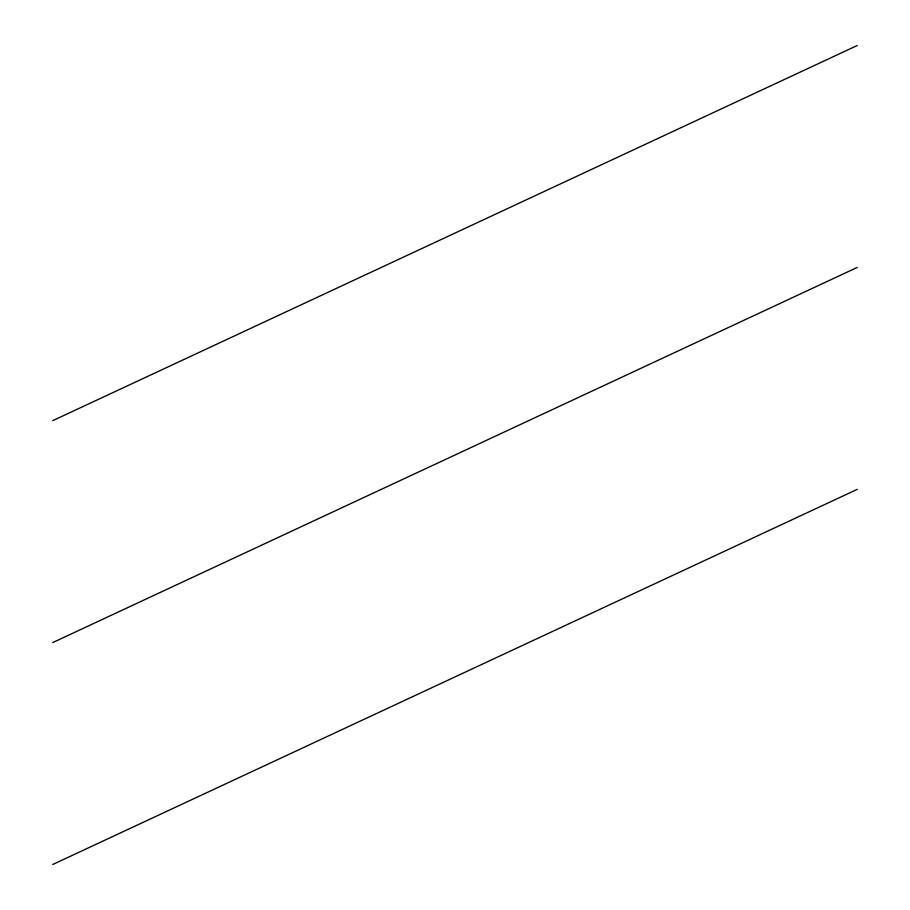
<?xml version="1.0" encoding="UTF-8"?>
<svg xmlns="http://www.w3.org/2000/svg" width="910" height="910" viewBox="0 0 910 910"><rect width="100%" height="100%" fill="white"/><g stroke="black" fill="none" stroke-linecap="round" stroke-linejoin="round"><path stroke-width="1.36" d="M52.734 420.659L857.265 45.5M52.734 642.574L857.265 267.426M52.734 864.5L857.265 489.341"/></g></svg>
